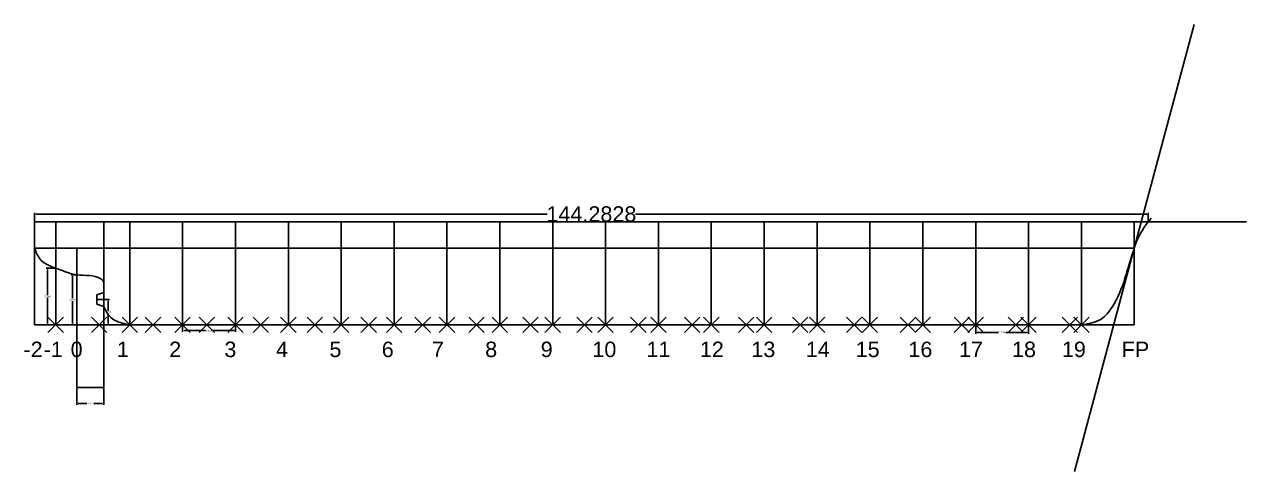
# Model space of a CAD drawing. Header units: inches. Extents: x 2352 to 5491, y -38 to 423.
# Drawn here: x 4519 to 4677.3, y 147.1 to 205.1 of the extents above; entities that cross this region are included whole.
import ezdxf

# ---------------------------------------------------------------- set-up
doc = ezdxf.new("R2010")
doc.units = ezdxf.units.IN
doc.header["$MEASUREMENT"] = 0
doc.header["$PDMODE"] = 3
doc.linetypes.add('ACAD_ISO02W100', pattern=[15, 12, -3])
doc.styles.get("Standard").update_dxf_attribs({"font": 'arial.ttf'})
doc.dimstyles.get("Standard").update_dxf_attribs({"dimtxt": 0.18, "dimasz": 0.18, "dimexe": 0.18, "dimexo": 0.0625, "dimgap": 0.09, "dimtad": 0, "dimtih": 1, "dimtoh": 1, "dimdec": 4, "dimzin": 0, "dimdsep": 46, "dimtxsty": 'Standard', "dimcen": 0.09, "dimadec": 0, "dimazin": 0, "dimtfac": 1, "dimtdec": 4, "dimtofl": 0, "dimtmove": 0, "dimatfit": 3, "dimfxl": 1, "dimtolj": 1, "dimtzin": 0, "dimarcsym": 0})

# ---------------------------------------------------------------- blocks, each defined once
blk = doc.blocks.new('*D62')
at = {"color": 0, "lineweight": -2, "transparency": 16777216}
for p, q in [((4525.79, 157.95), (4525.79, 155.8)), ((4529.27, 157.95), (4529.27, 155.8)), ((4525.97, 155.98), (4527.06, 155.98)), ((4529.09, 155.98), (4527.99, 155.98))]:
    blk.add_line(p, q, dxfattribs=at)
at = {"color": 0, "transparency": 16777216}
for points in [[(4525.97, 156.01), (4525.97, 155.95), (4525.79, 155.98)], [(4529.09, 156.01), (4529.09, 155.95), (4529.27, 155.98)]]:
    blk.add_solid(points, dxfattribs=at)
at = {"layer": 'Defpoints', "color": 0, "transparency": 16777216}
for p in [(4525.79, 158.02), (4529.27, 158.02), (4529.27, 155.98)]:
    blk.add_point(p, dxfattribs=at)
at = {"color": 0, "transparency": 16777216, "insert": (4527.53, 155.98), "char_height": 0.18, "attachment_point": 5}
blk.add_mtext('\\A1;3.4815', dxfattribs=at)
blk = doc.blocks.new('*D63')
at = {"color": 0, "lineweight": -2, "transparency": 16777216}
for p, q in [((4529.33, 169.45), (4530.01, 169.45)), ((4529.83, 169.27), (4529.83, 167.99)), ((4529.83, 166.35), (4529.83, 167.63)), ((4529.33, 166.17), (4530.01, 166.17))]:
    blk.add_line(p, q, dxfattribs=at)
at = {"color": 0, "transparency": 16777216}
for points in [[(4529.8, 169.27), (4529.86, 169.27), (4529.83, 169.45)], [(4529.8, 166.35), (4529.86, 166.35), (4529.83, 166.17)]]:
    blk.add_solid(points, dxfattribs=at)
at = {"layer": 'Defpoints', "color": 0, "transparency": 16777216}
for p in [(4529.27, 169.45), (4529.27, 166.17), (4529.83, 166.17)]:
    blk.add_point(p, dxfattribs=at)
at = {"color": 0, "transparency": 16777216, "insert": (4529.83, 167.81), "char_height": 0.18, "attachment_point": 5}
blk.add_mtext('\\A1;3.2825', dxfattribs=at)
blk = doc.blocks.new('*D64')
at = {"color": 0, "lineweight": -2, "transparency": 16777216}
for p, q in [((4525.72, 172.64), (4525.06, 172.64)), ((4525.24, 172.46), (4525.24, 169.59)), ((4525.24, 166.35), (4525.24, 169.22)), ((4525.72, 166.17), (4525.06, 166.17))]:
    blk.add_line(p, q, dxfattribs=at)
at = {"color": 0, "transparency": 16777216}
for points in [[(4525.21, 172.46), (4525.27, 172.46), (4525.24, 172.64)], [(4525.21, 166.35), (4525.27, 166.35), (4525.24, 166.17)]]:
    blk.add_solid(points, dxfattribs=at)
at = {"layer": 'Defpoints', "color": 0, "transparency": 16777216}
for p in [(4525.79, 172.64), (4525.24, 166.17), (4525.79, 166.17)]:
    blk.add_point(p, dxfattribs=at)
at = {"color": 0, "transparency": 16777216, "insert": (4525.24, 169.4), "char_height": 0.18, "attachment_point": 5}
blk.add_mtext('\\A1;6.4656', dxfattribs=at)
blk = doc.blocks.new('*D65')
at = {"color": 0, "lineweight": -2, "transparency": 16777216}
for p, q in [((4520.31, 179.57), (4520.31, 180.69)), ((4520.49, 180.51), (4586.74, 180.51)), ((4664.41, 180.51), (4598.15, 180.51)), ((4664.59, 179.57), (4664.59, 180.69))]:
    blk.add_line(p, q, dxfattribs=at)
at = {"color": 0, "transparency": 16777216}
for points in [[(4520.49, 180.54), (4520.49, 180.48), (4520.31, 180.51)], [(4664.41, 180.54), (4664.41, 180.48), (4664.59, 180.51)]]:
    blk.add_solid(points, dxfattribs=at)
at = {"layer": 'Defpoints', "color": 0, "transparency": 16777216}
for p in [(4664.59, 180.51), (4520.31, 179.51), (4664.59, 179.51)]:
    blk.add_point(p, dxfattribs=at)
at = {"color": 0, "transparency": 16777216, "insert": (4592.45, 180.51), "char_height": 2, "attachment_point": 5}
blk.add_mtext('\\A1;144.2828', dxfattribs=at)
blk = doc.blocks.new('*D77')
at = {"color": 0, "lineweight": -2, "transparency": 16777216}
for p, q in [((4522.98, 173.5), (4521.82, 173.5)), ((4522, 173.32), (4522, 170.01)), ((4522, 166.35), (4522, 169.65)), ((4522.98, 166.17), (4521.82, 166.17))]:
    blk.add_line(p, q, dxfattribs=at)
at = {"color": 0, "transparency": 16777216}
for points in [[(4521.97, 173.32), (4522.03, 173.32), (4522, 173.5)], [(4521.97, 166.35), (4522.03, 166.35), (4522, 166.17)]]:
    blk.add_solid(points, dxfattribs=at)
at = {"layer": 'Defpoints', "color": 0, "transparency": 16777216}
for p in [(4523.05, 173.5), (4522, 166.17), (4523.05, 166.17)]:
    blk.add_point(p, dxfattribs=at)
at = {"color": 0, "transparency": 16777216, "insert": (4522, 169.83), "char_height": 0.18, "attachment_point": 5}
blk.add_mtext('\\A1;7.3246', dxfattribs=at)
blk = doc.blocks.new('*D89')
at = {"color": 0, "lineweight": -2, "transparency": 16777216}
for p, q in [((4539.49, 166.11), (4539.49, 165.23)), ((4539.67, 165.41), (4542.45, 165.41)), ((4546.16, 165.41), (4543.38, 165.41)), ((4546.34, 166.11), (4546.34, 165.23))]:
    blk.add_line(p, q, dxfattribs=at)
at = {"color": 0, "transparency": 16777216}
for points in [[(4539.67, 165.44), (4539.67, 165.38), (4539.49, 165.41)], [(4546.16, 165.44), (4546.16, 165.38), (4546.34, 165.41)]]:
    blk.add_solid(points, dxfattribs=at)
at = {"layer": 'Defpoints', "color": 0, "transparency": 16777216}
for p in [(4539.49, 166.17), (4546.34, 166.17), (4546.34, 165.41)]:
    blk.add_point(p, dxfattribs=at)
at = {"color": 0, "transparency": 16777216, "insert": (4542.91, 165.41), "char_height": 0.18, "attachment_point": 5}
blk.add_mtext('\\A1;6.8500', dxfattribs=at)
blk = doc.blocks.new('*D90')
at = {"color": 0, "lineweight": -2, "transparency": 16777216}
for p, q in [((4642.24, 166.11), (4642.24, 164.99)), ((4642.42, 165.17), (4645.2, 165.17)), ((4648.91, 165.17), (4646.13, 165.17)), ((4649.09, 166.11), (4649.09, 164.99))]:
    blk.add_line(p, q, dxfattribs=at)
at = {"color": 0, "transparency": 16777216}
for points in [[(4642.42, 165.2), (4642.42, 165.14), (4642.24, 165.17)], [(4648.91, 165.2), (4648.91, 165.14), (4649.09, 165.17)]]:
    blk.add_solid(points, dxfattribs=at)
at = {"layer": 'Defpoints', "color": 0, "transparency": 16777216}
for p in [(4642.24, 166.17), (4649.09, 166.17), (4649.09, 165.17)]:
    blk.add_point(p, dxfattribs=at)
at = {"color": 0, "transparency": 16777216, "insert": (4645.66, 165.17), "char_height": 0.18, "attachment_point": 5}
blk.add_mtext('\\A1;6.8500', dxfattribs=at)

msp = doc.modelspace()

# ---------------------------------------------------------------- linework, layer by layer
for p, q in [((4670.55082, 205.09543), (4662.78625, 176.11765)), ((4520.30625, 176.11765), (4520.30625, 179.51065)), ((4520.30625, 179.51065), (4677.33248, 179.51065)), ((4520.30625, 166.17065), (4520.30625, 179.51065)), ((4523.04625, 166.17065), (4523.04625, 179.51065)), ((4529.2677, 166.17065), (4529.2677, 179.51065)), ((4532.63625, 166.17065), (4532.63625, 179.51065)), ((4539.48625, 166.17065), (4539.48625, 179.51065)), ((4546.33625, 166.17065), (4546.33625, 179.51065)), ((4553.18625, 166.17065), (4553.18625, 179.51065)), ((4560.03625, 166.17065), (4560.03625, 179.51065)), ((4566.88625, 166.17065), (4566.88625, 179.51065)), ((4573.73625, 166.17065), (4573.73625, 179.51065)), ((4580.58625, 166.17065), (4580.58625, 179.51065)), ((4587.43625, 166.17065), (4587.43625, 179.51065)), ((4594.28625, 166.17065), (4594.28625, 179.51065)), ((4601.13625, 166.17065), (4601.13625, 179.51065)), ((4607.98625, 166.17065), (4607.98625, 179.51065)), ((4614.83625, 166.17065), (4614.83625, 179.51065)), ((4621.68625, 166.17065), (4621.68625, 179.51065)), ((4628.53625, 166.17065), (4628.53625, 179.51065)), ((4635.38625, 166.17065), (4635.38625, 179.51065)), ((4642.23625, 166.17065), (4642.23625, 179.51065)), ((4649.08625, 166.17065), (4649.08625, 179.51065)), ((4655.93625, 166.17065), (4655.93625, 179.51065)), ((4662.78625, 166.17065), (4662.78625, 179.51065)), ((4520.30625, 176.11765), (4662.78625, 176.11765)), ((4525.78625, 166.17065), (4525.78625, 176.11765)), ((4662.78625, 176.11765), (4655.02168, 147.13988)), ((4662.78625, 176.11765), (4662.78625, 166.17065)), ((4525.78625, 172.6362), (4525.14455, 172.6362)), ((4525.78625, 166.17065), (4525.78625, 172.6362)), ((4529.2677, 170.35154), (4529.2677, 172.77629)), ((4528.3794, 170.04998), (4529.2677, 170.35154)), ((4528.3794, 170.04998), (4528.3794, 168.85634)), ((4529.2677, 169.45316), (4528.3794, 169.45316)), ((4529.2677, 169.45316), (4529.2677, 170.35154)), ((4529.2677, 166.17065), (4529.2677, 169.45316)), ((4528.3794, 168.85634), (4529.2677, 168.55479)), ((4525.78625, 166.17065), (4520.30625, 166.17065)), ((4662.78625, 166.17065), (4525.78625, 166.17065)), ((4525.78625, 166.17065), (4662.78625, 166.17065))]:
    msp.add_line(p, q)
at = {"color": 5}
msp.add_line((4523.04625, 166.17065), (4523.04625, 174.10945), dxfattribs=at)
at = {"color": 1}
for p, q in [((4523.04625, 166.17065), (4523.04625, 166.62665)), ((4525.78625, 166.17065), (4525.78625, 167.51565)), ((4655.93625, 166.17065), (4655.93625, 166.78865))]:
    msp.add_line(p, q, dxfattribs=at)
at = {"color": 3}
for p, q in [((4523.04625, 166.17065), (4523.04625, 166.38565)), ((4525.78625, 166.17065), (4525.78625, 166.61365)), ((4532.63625, 166.17065), (4532.63625, 167.43865))]:
    msp.add_line(p, q, dxfattribs=at)
at = {"linetype": 'ACAD_ISO02W100'}
for p, q in [((4525.78625, 166.17065), (4525.78625, 158.01511)), ((4529.2677, 158.01511), (4529.2677, 166.17065)), ((4525.78625, 158.01511), (4529.2677, 158.01511))]:
    msp.add_line(p, q, dxfattribs=at)
for points in [[(4655.93625, 166.17065), (4658.51035, 166.91479), (4659.90492, 168.44884), (4662.78625, 176.11765), (4663.32965, 177.49176), (4663.96887, 178.63652), (4664.95299, 179.98539)], [(4529.2677, 170.35154), (4529.2677, 171.10728), (4529.14373, 171.89726), (4528.89114, 172.11775), (4525.78625, 172.6362), (4523.6447, 173.28284), (4521.02065, 174.67695), (4520.30625, 176.11765)], [(4529.2677, 168.55479), (4530.08547, 167.19288), (4530.74419, 166.72332), (4532.63625, 166.17065)]]:
    msp.add_spline(points, degree=3)
for p in [(4523.04625, 166.17065), (4528.66325, 166.17065), (4532.63625, 166.17065), (4535.65025, 166.17065), (4539.48625, 166.17065), (4542.63725, 166.17065), (4546.33625, 166.17065), (4549.62425, 166.17065), (4553.18625, 166.17065), (4556.61125, 166.17065), (4560.03625, 166.17065), (4563.59825, 166.17065), (4566.88625, 166.17065), (4570.58525, 166.17065), (4573.73625, 166.17065), (4577.57225, 166.17065), (4580.58625, 166.17065), (4584.55925, 166.17065), (4587.43625, 166.17065), (4591.54625, 166.17065), (4594.28625, 166.17065), (4598.53325, 166.17065), (4601.13625, 166.17065), (4605.52025, 166.17065), (4607.98625, 166.17065), (4612.50725, 166.17065), (4614.83625, 166.17065), (4619.49425, 166.17065), (4621.68625, 166.17065), (4626.48125, 166.17065), (4628.53625, 166.17065), (4633.46825, 166.17065), (4635.38625, 166.17065), (4640.45525, 166.17065), (4642.23625, 166.17065), (4647.44225, 166.17065), (4649.08625, 166.17065), (4654.42925, 166.17065), (4655.93625, 166.17065)]:
    msp.add_point(p)

# ---------------------------------------------------------------- texts
for s, p in [('-2', (4518.87151, 161.97755)), ('-1', (4521.48337, 161.97755)), ('0', (4524.97818, 161.97755)), ('1', (4530.96854, 161.97755)), ('2', (4537.75021, 161.97755)), ('3', (4544.89845, 161.97755)), ('4', (4551.58847, 161.97755)), ('5', (4558.50761, 161.97755)), ('6', (4565.28927, 161.97755)), ('7', (4571.79601, 161.97755)), ('8', (4578.68883, 161.97755)), ('9', (4585.88289, 161.97755)), ('10', (4592.57291, 161.97755)), ('11', (4599.58369, 161.97755)), ('12', (4606.50283, 161.97755)), ('13', (4613.17315, 161.97755)), ('14', (4620.22974, 161.97755)), ('15', (4626.69066, 161.97755)), ('16', (4633.51815, 161.97755)), ('17', (4640.0707, 161.97755)), ('18', (4646.94402, 161.97755)), ('19', (4653.40493, 161.97755)), ('FP', (4661.14886, 161.97755))]:
    msp.add_text(s, height=2).set_placement(p)

# ---------------------------------------------------------------- dimensions: what is measured, and where the dimension line sits
dim = msp.add_linear_dim(base=(4664.58905, 180.50852), p1=(4520.30625, 179.51065), p2=(4664.58905, 179.51065), dimstyle='Standard', override={"dimtxt": 2})
dim.commit()
dim.dimension.update_dxf_attribs({"geometry": '*D65', "text_midpoint": (4592.44765, 180.50852)})
at = {"color": 5}
dim = msp.add_linear_dim(base=(4521.998791, 166.170653), p1=(4523.046249, 173.495302), p2=(4523.046249, 166.170653), angle=90, dimstyle='Standard', dxfattribs=at)
dim.commit()
dim.dimension.update_dxf_attribs({"geometry": '*D77', "text_midpoint": (4521.998791, 169.832978)})
at = {"color": 1}
for base, p1, p2, picture, middle in [((4525.2367422426, 166.1706533559), (4525.7862490683, 172.6362033559), (4525.7862490683, 166.1706533559), '*D64', (4525.2367422426, 169.4034283559)), ((4529.82684, 166.17065), (4529.2677, 169.45316), (4529.2677, 166.17065), '*D63', (4529.82684, 167.81191))]:
    dim = msp.add_linear_dim(base=base, p1=p1, p2=p2, angle=90, dimstyle='Standard', dxfattribs=at)
    dim.commit()
    dim.dimension.update_dxf_attribs({"geometry": picture, "text_midpoint": middle})
for base, p1, p2, picture, middle in [((4546.33625, 165.40946), (4539.48625, 166.17065), (4546.33625, 166.17065), '*D89', (4542.91125, 165.40946)), ((4649.08625, 165.17363), (4642.23625, 166.17065), (4649.08625, 166.17065), '*D90', (4645.66125, 165.17363))]:
    dim = msp.add_linear_dim(base=base, p1=p1, p2=p2, dimstyle='Standard')
    dim.commit()
    dim.dimension.update_dxf_attribs({"geometry": picture, "text_midpoint": middle})
dim = msp.add_linear_dim(base=(4529.2676990683, 155.9846496775), p1=(4525.7862490683, 158.0151055466), p2=(4529.2676990683, 158.0151055466), dimstyle='Standard', dxfattribs=at)
dim.commit()
dim.dimension.update_dxf_attribs({"geometry": '*D62', "text_midpoint": (4527.5269740683, 155.9846496775)})

doc.saveas('drawing.dxf')
